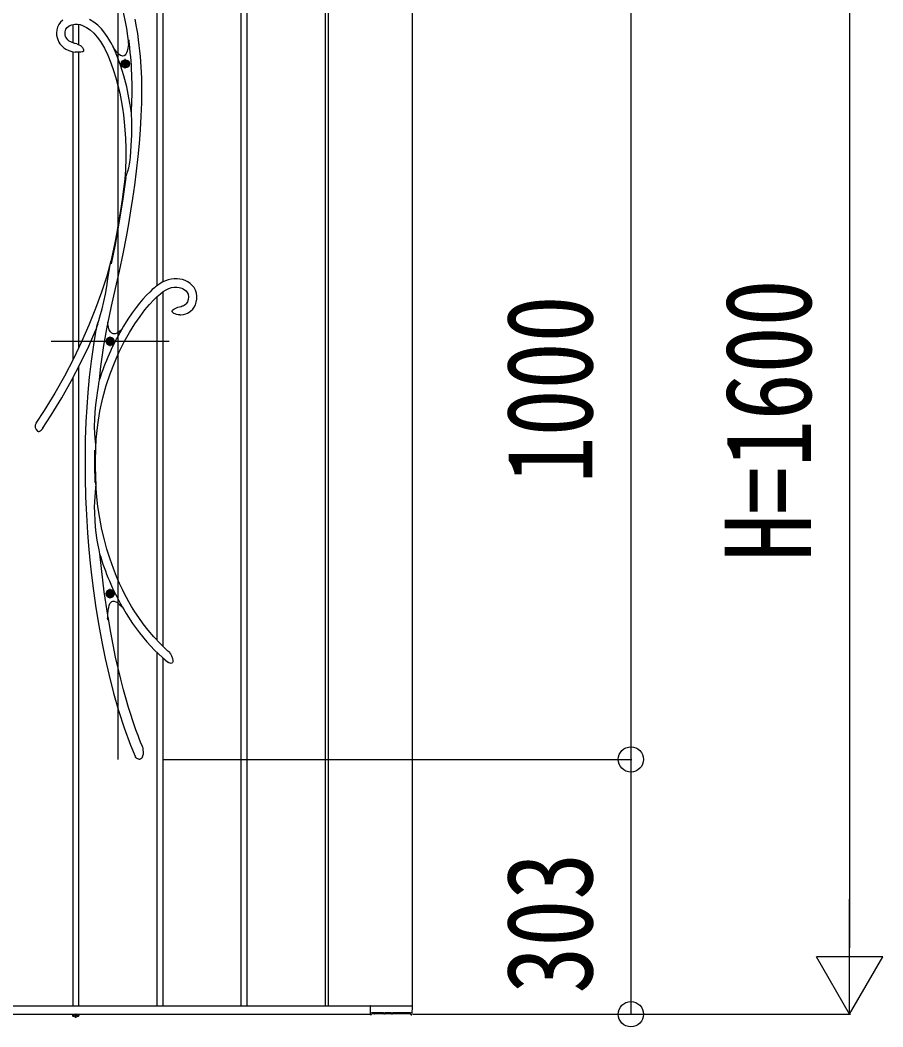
# Model space of a CAD drawing. Units: millimetres, scale not verified. Extents: x -14718 to 14718, y -10395 to 10395.
# Drawn here: x -4083 to -3058, y 1498 to 2694 of the extents above; entities that cross this region are included whole.
import ezdxf
from ezdxf.enums import TextEntityAlignment as Align

# ---------------------------------------------------------------- set-up
doc = ezdxf.new("R2010")
doc.units = ezdxf.units.MM
doc.header["$LTSCALE"] = 30
for name, color, linetype in [('0-3_YKK_13', 4, 'Continuous'), ('0-4_YKK_A1', 4, 'Continuous'), ('0-5_YKK_D', 6, 'Continuous')]:
    doc.layers.add(name, color=color, linetype=linetype)
doc.styles.add('ＭＳ ゴシック', font='')
doc.styles.get('ＭＳ ゴシック').set_extended_font_data('MS Gothic')

msp = doc.modelspace()

# ---------------------------------------------------------------- linework, layer by layer
at = {"layer": '0-3_YKK_13'}
for p, q in [((-3967.43, 2815.5), (-3967.43, 1815.5)), ((-3953.63, 2666.34), (-3954.31, 2670.94)), ((-4016.1, 2666.23), (-4018.08, 2666.61)), ((-3971.33, 2659.63), (-3971.47, 2659.95)), ((-3958.43, 2636.75), (-3958.43, 2648.25)), ((-3964.18, 2642.5), (-3952.68, 2642.5)), ((-3957.2, 2642.09), (-3956.38, 2642.09)), ((-3902.77, 2348.77), (-3902.87, 2348.46)), ((-3893.76, 2344.07), (-3893.75, 2344.07)), ((-3963.11, 2326.23), (-3963.13, 2326.22)), ((-3963.11, 2326.23), (-3963.02, 2326.32)), ((-3906.43, 2312.5), (-4046.43, 2312.5)), ((-3976.43, 2306.75), (-3976.43, 2318.25)), ((-3975.2, 2312.09), (-3974.38, 2312.09)), ((-4062.51, 2205.41), (-4062.72, 2205.55)), ((-3982.18, 2012.5), (-3970.68, 2012.5)), ((-3976.43, 2006.75), (-3976.43, 2018.25)), ((-3975.2, 2012.09), (-3974.38, 2012.09)), ((-3979.01, 1981.08), (-3979.57, 1983.5)), ((-3902.24, 1930.79), (-3902.75, 1930.16)), ((-3938.09, 1830.53), (-3938.09, 1830.53))]:
    msp.add_line(p, q, dxfattribs=at)
for points in [[(-3994.11, 2800.23), (-3994.09, 2800.18), (-3989.12, 2788.66), (-3984.69, 2777.99), (-3980.76, 2768.07), (-3977.28, 2758.84), (-3974.19, 2750.22), (-3971.46, 2742.15), (-3968.21, 2731.85), (-3965.48, 2722.35), (-3963.18, 2713.54), (-3961.24, 2705.33), (-3958.98, 2694.48), (-3957.18, 2684.49), (-3955.74, 2675.23), (-3954.59, 2666.77)], [(-4032.84, 2694.47), (-4035.28, 2692.18), (-4037.34, 2689.42), (-4038.9, 2686.23), (-4039.88, 2682.71), (-4040.22, 2678.95), (-4040.05, 2676.37), (-4039.57, 2673.76), (-4038.8, 2671.28), (-4037.41, 2668.36), (-4036.08, 2666.31), (-4034.8, 2664.69), (-4033.2, 2663.03), (-4031.57, 2661.68), (-4029.08, 2660.05), (-4025.56, 2658.37), (-4020.89, 2656.91), (-4018.06, 2656.43)], [(-3971.47, 2659.95), (-3972.12, 2661.4), (-3975.57, 2668.01), (-3979.07, 2673.79), (-3982.81, 2679.05), (-3986.88, 2683.93), (-3991.28, 2688.34), (-3996.01, 2692.17), (-4001.05, 2695.35)], [(-3979.23, 2333.05), (-3979.17, 2333.39), (-3974.68, 2354.49), (-3969.95, 2375.28), (-3965.26, 2396), (-3960.92, 2416.53), (-3957.01, 2436.71), (-3954.23, 2452.27), (-3951.7, 2467.55), (-3949.41, 2482.54), (-3947.22, 2498.15), (-3945.13, 2514.81), (-3943.2, 2532.37), (-3941.74, 2547.94), (-3940.5, 2563.93), (-3939.54, 2580.18), (-3938.93, 2596.16), (-3938.7, 2611.31), (-3938.87, 2625.52), (-3939.44, 2638.75), (-3940.38, 2651.05), (-3941.05, 2657.76), (-3941.8, 2664.32), (-3942.65, 2671.01), (-3943.68, 2678.41), (-3944.96, 2686.56), (-3946.55, 2695.53)], [(-4018.08, 2666.61), (-4018.84, 2666.75), (-4022.49, 2668.05), (-4025.12, 2669.53), (-4026.94, 2671.02), (-4028.14, 2672.41), (-4028.92, 2673.66), (-4029.41, 2674.74), (-4030.1, 2677.4), (-4030.08, 2680.68), (-4029.15, 2683.59), (-4027.54, 2685.83), (-4025.19, 2687.58), (-4022, 2688.87), (-4018.53, 2689.54), (-4015.27, 2689.56), (-4012.25, 2689.08), (-4009.45, 2688.22), (-4004.56, 2685.84), (-4000.13, 2682.74), (-3995.81, 2678.82), (-3991.7, 2674.2), (-3987.86, 2668.98), (-3983.21, 2661.18), (-3979.07, 2652.66), (-3975.47, 2643.78), (-3972.31, 2634.73), (-3969.54, 2625.64), (-3967.13, 2616.6), (-3965.07, 2607.64), (-3963.33, 2598.83), (-3961.8, 2589.65), (-3960.71, 2581.88), (-3959.73, 2573.29), (-3958.89, 2563.85), (-3958.26, 2553.52), (-3957.88, 2542.27), (-3957.83, 2530.04), (-3958.18, 2516.82), (-3958.84, 2505.35)], [(-3954.31, 2670.94), (-3954.69, 2665.7), (-3955.29, 2661.28), (-3956.11, 2657.7), (-3956.88, 2655.56), (-3957.77, 2653.88), (-3958.78, 2652.67), (-3959.93, 2651.93), (-3961.2, 2651.66), (-3962.59, 2651.86), (-3964.11, 2652.52), (-3965.76, 2653.66), (-3968.83, 2656.63), (-3972.26, 2660.94)], [(-3954.59, 2666.77), (-3954.59, 2666.75), (-3954.56, 2667.03), (-3954.49, 2667.9), (-3954.36, 2669.93), (-3954.33, 2670.54)], [(-4016.12, 2666.14), (-4016.18, 2666.16), (-4016.17, 2666.16), (-4016.04, 2666.12), (-4015.23, 2665.88), (-4013.5, 2665.19), (-4011.83, 2664.22), (-4010.54, 2663.16), (-4009.4, 2661.8), (-4008.51, 2660.13), (-4008.2, 2659.13), (-4008.1, 2658.57), (-4008.07, 2658.26), (-4008.08, 2658.05), (-4008.1, 2657.85), (-4008.14, 2657.65), (-4008.27, 2657.34), (-4008.81, 2656.92), (-4009.9, 2656.57), (-4011.34, 2656.36), (-4012.87, 2656.26), (-4015.36, 2656.25), (-4016.74, 2656.28), (-4017.5, 2656.31), (-4017.96, 2656.33), (-4018.08, 2656.34)], [(-3973.26, 2662.35), (-3972.2, 2660.87), (-3971.58, 2660.03), (-3971.29, 2659.63), (-3971.3, 2659.64)], [(-3951.23, 2584.01), (-3951.94, 2589.19), (-3954.1, 2602.25), (-3956.81, 2615.22), (-3960.14, 2628.14), (-3964.13, 2640.9), (-3968.51, 2652.57), (-3972.26, 2660.94)], [(-3959.66, 2642.91), (-3960.48, 2642.91), (-3960.48, 2642.09), (-3959.66, 2642.09)], [(-3958.02, 2643.73), (-3958.02, 2644.55), (-3958.84, 2644.55), (-3958.84, 2643.73)], [(-3958.84, 2641.27), (-3958.84, 2640.45), (-3958.02, 2640.45), (-3958.02, 2641.27)], [(-3956.38, 2642.09), (-3956.38, 2642.91), (-3957.2, 2642.91)], [(-3958.8, 2505.35), (-3958.8, 2505.36), (-3958.59, 2506.07), (-3957.8, 2508.04), (-3957.14, 2509.67), (-3956.43, 2511.55), (-3955.32, 2514.96), (-3954.36, 2518.65), (-3953.15, 2525.1), (-3952.32, 2531.65), (-3951.28, 2545.05), (-3950.81, 2558.1), (-3950.76, 2569.84), (-3950.88, 2575.7), (-3951.1, 2581.48), (-3951.23, 2584.01)], [(-3958.82, 2505.35), (-3960.4, 2493.46), (-3962.19, 2481.07), (-3964.22, 2468.05), (-3966.4, 2454.96), (-3968.69, 2442.09), (-3971.08, 2429.47), (-3975.52, 2407.65), (-3975.61, 2407.28)], [(-3957.82, 2507.15), (-3961.72, 2479.2), (-3966.42, 2450.51), (-3970.67, 2427.62), (-3975.42, 2404.56)], [(-3957.82, 2507.15), (-3958.28, 2506.49), (-3958.62, 2505.76), (-3958.79, 2505.32), (-3958.8, 2505.35)], [(-3975.53, 2407.7), (-3980.59, 2390.04), (-3986.8, 2370.88), (-3993.84, 2351.43), (-4001.74, 2331.73), (-4010.52, 2311.8), (-4020.21, 2291.66), (-4030.83, 2271.33), (-4042.4, 2250.84), (-4054.95, 2230.2), (-4064.63, 2215.38)], [(-3993.28, 2326.14), (-3993.36, 2325.9), (-3993.4, 2325.79), (-3993.38, 2325.92), (-3993.24, 2326.46), (-3992.84, 2327.89), (-3992.13, 2330.27), (-3991.32, 2332.91), (-3989.98, 2337.3), (-3988.63, 2341.79), (-3985.98, 2351.13), (-3983.81, 2359.75), (-3982.01, 2368.52), (-3980.5, 2377.75), (-3979.07, 2386.96), (-3977.52, 2396.56), (-3976.71, 2401.36), (-3975.88, 2405.93), (-3975.7, 2406.85), (-3975.6, 2407.28)], [(-3975.6, 2407.28), (-3975.56, 2407.47), (-3975.5, 2407.7), (-3975.47, 2407.77), (-3975.45, 2407.66), (-3975.45, 2407.17), (-3975.47, 2405.93), (-3975.42, 2404.56)], [(-3893.75, 2344.07), (-3892.28, 2344.07), (-3889.28, 2344.47), (-3886.65, 2345.17), (-3884.37, 2346.11), (-3882.43, 2347.21), (-3880.79, 2348.4), (-3878.33, 2350.82), (-3876.55, 2353.28), (-3875.1, 2356.12), (-3874.05, 2359.3), (-3873.45, 2362.73), (-3873.38, 2366.33), (-3873.92, 2369.97), (-3875.05, 2373.35), (-3876.72, 2376.41), (-3878.84, 2379.1), (-3881.34, 2381.39), (-3884.15, 2383.28), (-3887.18, 2384.77), (-3890.36, 2385.87), (-3893.62, 2386.6), (-3896.93, 2386.99), (-3900.38, 2387.03), (-3903.96, 2386.64), (-3907.51, 2385.77), (-3910.77, 2384.57), (-3914.51, 2382.7), (-3917.53, 2380.87), (-3919.78, 2379.32), (-3921.26, 2378.23), (-3922.41, 2377.34), (-3923.79, 2376.22), (-3926.35, 2374.03), (-3929.48, 2371.14), (-3933.2, 2367.4), (-3937.53, 2362.67), (-3941.44, 2358.06), (-3945.72, 2352.62), (-3950.36, 2346.28)], [(-3993.65, 2185.63), (-3993.06, 2196.28), (-3991.28, 2213.32), (-3988.69, 2229.71), (-3985.28, 2245.34), (-3981.16, 2260.15), (-3976.47, 2274.09), (-3971.38, 2287.11), (-3966.01, 2299.2), (-3959.7, 2311.84), (-3953.34, 2323.22), (-3947.06, 2333.34), (-3940.96, 2342.24), (-3935.13, 2349.94), (-3929.65, 2356.5), (-3924.55, 2361.98), (-3920.44, 2365.95), (-3916.68, 2369.18), (-3913.27, 2371.75), (-3909.93, 2373.88), (-3906.65, 2375.52), (-3903.51, 2376.57), (-3900.45, 2377.04), (-3897.37, 2377.01), (-3894.24, 2376.55), (-3891.22, 2375.64), (-3889.57, 2374.88), (-3887.88, 2373.83), (-3886.27, 2372.43), (-3884.88, 2370.66), (-3883.85, 2368.43), (-3883.35, 2365.57), (-3883.62, 2362.29), (-3884.59, 2359.41), (-3886.03, 2357.2), (-3887.03, 2356.22), (-3888.35, 2355.31), (-3890.13, 2354.55), (-3891.35, 2354.32)], [(-3950.36, 2346.28), (-3955.34, 2338.94), (-3960.61, 2330.53), (-3963.09, 2326.2)], [(-3893.76, 2344.02), (-3893.76, 2344.02), (-3893.77, 2344.02), (-3893.85, 2344.02), (-3894.18, 2344.02), (-3895.47, 2344.11), (-3897.45, 2344.47), (-3899.17, 2345.05), (-3900.65, 2345.8), (-3901.49, 2346.39), (-3902.03, 2346.85), (-3902.38, 2347.23), (-3902.61, 2347.54), (-3902.81, 2347.92), (-3902.87, 2348.12), (-3902.88, 2348.31), (-3902.87, 2348.46)], [(-3902.77, 2348.77), (-3902.27, 2349.63), (-3900.89, 2350.83), (-3898.46, 2352.11), (-3896.03, 2352.99), (-3892.23, 2354.04), (-3891.84, 2354.14), (-3891.57, 2354.2), (-3891.35, 2354.25), (-3891.32, 2354.26), (-3891.33, 2354.25), (-3891.34, 2354.25)], [(-4056.84, 2209.08), (-4046.64, 2224.72), (-4034.02, 2245.47), (-4022.38, 2266.08), (-4011.68, 2286.55), (-4001.89, 2306.85), (-3993.29, 2326.31)], [(-3993.3, 2326.15), (-3996.36, 2308.56), (-3999.16, 2289.07), (-4001.38, 2270.1), (-4003.08, 2251.8), (-4004.36, 2234.27), (-4005.29, 2217.02), (-4006.03, 2195.85), (-4006.35, 2173.77), (-4006.21, 2150.83), (-4005.58, 2127.09), (-4004.99, 2113.23), (-4004.22, 2099.15), (-4003.27, 2084.76), (-4002.04, 2069.22), (-4000.48, 2052.39), (-3998.57, 2034.65), (-3996.23, 2015.75), (-3993.4, 1995.8), (-3990.02, 1974.87), (-3986.49, 1955.47), (-3982.42, 1935.51), (-3977.76, 1915.12), (-3972.47, 1894.43), (-3966.5, 1873.63), (-3959.79, 1852.92), (-3952.28, 1832.52), (-3946.76, 1819.44)], [(-3991.19, 2333.3), (-3992.12, 2330.09), (-3992.57, 2328.55), (-3992.99, 2327.1), (-3993.23, 2326.3), (-3993.28, 2326.14)], [(-3989.26, 2267), (-3987.47, 2282.8), (-3983.99, 2307.44), (-3979.57, 2331.96), (-3979.29, 2333.35)], [(-3963.11, 2326.23), (-3965.7, 2323.94), (-3968.29, 2322.22), (-3970.63, 2321.34), (-3972.71, 2321.3), (-3974.54, 2322.09), (-3976.12, 2323.73), (-3977.45, 2326.19), (-3978.49, 2329.38), (-3979.29, 2333.35)], [(-3979.24, 2333.05), (-3979.25, 2333.07), (-3979.29, 2333.35)], [(-3977.66, 2312.91), (-3978.48, 2312.91), (-3978.48, 2312.09), (-3977.66, 2312.09)], [(-3976.02, 2313.73), (-3976.02, 2314.55), (-3976.84, 2314.55), (-3976.84, 2313.73)], [(-3976.84, 2311.27), (-3976.84, 2310.45), (-3976.02, 2310.45), (-3976.02, 2311.27)], [(-3974.38, 2312.09), (-3974.38, 2312.91), (-3975.2, 2312.91)], [(-3989.26, 2267), (-3989.37, 2266.48), (-3989.74, 2264.61), (-3990.14, 2262.53), (-3990.87, 2258.43), (-3991.57, 2254.23), (-3992.83, 2245.57), (-3993.84, 2237.03), (-3994.62, 2228.45), (-3995.11, 2219.83), (-3995.27, 2211.12), (-3995.06, 2202.4), (-3994.8, 2197.95), (-3994.44, 2193.57), (-3994.02, 2189.47), (-3993.75, 2185.68), (-3993.76, 2184.39)], [(-4056.23, 2209.81), (-4056.23, 2209.81), (-4056.3, 2209.71), (-4056.55, 2209.36), (-4057.06, 2208.65), (-4058.13, 2207.29), (-4058.64, 2206.71), (-4059.48, 2205.93), (-4060.42, 2205.31), (-4061.11, 2205.09), (-4061.61, 2205.07), (-4062.04, 2205.17), (-4062.51, 2205.41)], [(-3994.35, 2144.73), (-3994.61, 2166.22), (-3994.53, 2182.98)], [(-3993.76, 2184.39), (-3993.76, 2184.07), (-3993.86, 2182.56), (-3993.95, 2182.13), (-3994.09, 2182.01), (-3994.24, 2182.2), (-3994.53, 2182.98)], [(-3993.55, 2144.48), (-3993.85, 2171.44), (-3993.65, 2184.38)], [(-3993.59, 2144.48), (-3993.57, 2144.23), (-3993.58, 2142.64), (-3993.9, 2138.24), (-3994.38, 2133.34), (-3994.85, 2127.55), (-3995.16, 2121.62), (-3995.28, 2115.5), (-3995.24, 2109.35), (-3994.77, 2098.53), (-3993.72, 2087.69), (-3992.09, 2076.13), (-3991.1, 2070.36), (-3990.01, 2064.72), (-3989.49, 2062.29), (-3988.97, 2059.96), (-3987.2, 2042.47), (-3983.81, 2014.58), (-3979.75, 1987.07), (-3979.05, 1982.75)], [(-3994.35, 2144.73), (-3994.03, 2146.05), (-3993.9, 2146.39), (-3993.79, 2146.48), (-3993.72, 2146.28), (-3993.65, 2145.73), (-3993.59, 2144.48)], [(-3905.7, 1942.42), (-3907.95, 1944.34), (-3916.71, 1952.75), (-3924.46, 1961.05), (-3931.3, 1969.12), (-3937.29, 1976.85), (-3942.51, 1984.17), (-3947.02, 1990.98), (-3950.89, 1997.23), (-3954.17, 2002.86), (-3956.91, 2007.82), (-3959.28, 2012.33), (-3961.86, 2017.47), (-3965.24, 2024.65), (-3968.87, 2032.99), (-3972.66, 2042.54), (-3976.51, 2053.37), (-3980.31, 2065.53), (-3983.35, 2076.72), (-3986.19, 2088.9), (-3988.75, 2102.11), (-3990.93, 2116.35), (-3992.63, 2131.64), (-3993.57, 2145.4)], [(-3977.66, 2012.91), (-3978.48, 2012.91), (-3978.48, 2012.09), (-3977.66, 2012.09)], [(-3976.02, 2013.73), (-3976.02, 2014.55), (-3976.84, 2014.55), (-3976.84, 2013.73)], [(-3976.84, 2011.27), (-3976.84, 2010.45), (-3976.02, 2010.45), (-3976.02, 2011.27)], [(-3974.38, 2012.09), (-3974.38, 2012.91), (-3975.2, 2012.91)], [(-3979.05, 1982.75), (-3979.02, 1987.98), (-3978.73, 1992.45), (-3978.17, 1996.17), (-3977.51, 1998.67), (-3976.67, 2000.67), (-3975.66, 2002.15), (-3974.46, 2003.12), (-3973.09, 2003.59), (-3971.53, 2003.54), (-3969.8, 2002.99), (-3967.88, 2001.92), (-3965.17, 1999.82), (-3962.17, 1996.89)], [(-3960.12, 1994.6), (-3960.94, 1995.54), (-3961.68, 1996.36), (-3962.25, 1996.97), (-3962.44, 1997.17), (-3962.39, 1997.12), (-3962.34, 1997.07)], [(-3962.27, 1997.11), (-3957.59, 1989.06), (-3949.72, 1977.06), (-3941.39, 1965.8), (-3932.66, 1955.28), (-3923.56, 1945.51), (-3914.1, 1936.48), (-3907.86, 1931.17)], [(-3938.09, 1830.53), (-3938.14, 1830.65), (-3940.27, 1835.93), (-3941.99, 1840.36), (-3943.34, 1843.9), (-3944.3, 1846.51), (-3945.06, 1848.58), (-3945.8, 1850.64), (-3946.59, 1852.86), (-3947.42, 1855.23), (-3949.58, 1861.54), (-3951.95, 1868.8), (-3954.53, 1877.05), (-3957.49, 1887.06), (-3960.62, 1898.32), (-3963.87, 1910.84), (-3967.01, 1923.83), (-3969.96, 1936.93), (-3975.83, 1966.42), (-3978.96, 1985.09)], [(-3905.75, 1942.36), (-3905.75, 1942.37), (-3905.56, 1942.1), (-3904.83, 1941.04), (-3903.4, 1938.52), (-3902.26, 1935.6), (-3901.83, 1933.22), (-3901.95, 1931.56), (-3902.24, 1930.79)], [(-3902.75, 1930.16), (-3902.96, 1930.01), (-3903.25, 1929.85), (-3903.78, 1929.7), (-3905.1, 1929.78), (-3906.77, 1930.43), (-3907.91, 1931.11)], [(-3938.08, 1830.5), (-3938.01, 1830.2), (-3937.79, 1829.08), (-3937.45, 1826.74), (-3937.29, 1824.08), (-3937.38, 1821.66), (-3937.85, 1819.22), (-3938.29, 1818.01), (-3938.97, 1816.9), (-3939.83, 1816.09), (-3940.96, 1815.59), (-3941.44, 1815.51), (-3941.78, 1815.5), (-3942.05, 1815.52), (-3942.47, 1815.58), (-3943.56, 1815.98), (-3944.64, 1816.7), (-3945.5, 1817.54), (-3946.34, 1818.59), (-3946.87, 1819.4)]]:
    msp.add_lwpolyline(points, dxfattribs=at)
msp.add_lwpolyline([(-4018.08, 2666.56), (-4018.06, 2666.56), (-4018.05, 2666.55), (-4018.05, 2666.55), (-4018.05, 2666.55)], close=True, dxfattribs=at)
for centre, radius in [((-3958.43, 2642.5), 4.81), ((-3958.43, 2642.5), 4.5), ((-3958.43, 2642.5), 4.5), ((-3958.43, 2642.5), 3.75), ((-3958.43, 2642.5), 2.5), ((-3976.43, 2312.5), 4.81), ((-3976.43, 2312.5), 4.5), ((-3976.43, 2312.5), 4.5), ((-3976.43, 2312.5), 3.75), ((-3976.43, 2312.5), 2.5), ((-3976.43, 2012.5), 4.81), ((-3976.43, 2012.5), 4.5), ((-3976.43, 2012.5), 4.5), ((-3976.43, 2012.5), 3.75), ((-3976.43, 2012.5), 2.5)]:
    msp.add_circle(centre, radius, dxfattribs=at)
for centre, radius, start, end in [((-4404.87, 2612.01), 454.5, 356.46811, 6.86552), ((-3959.66, 2643.73), 0.82, 270, 0), ((-3959.66, 2641.27), 0.82, 0, 90), ((-3957.2, 2643.73), 0.82, 180, 270), ((-3957.2, 2641.27), 0.82, 90, 180), ((-3920.52, 2342.59), 59.5, 187.0266, 189.00095), ((-3695.68, 2172.77), 308.33, 150.15098, 162.20462), ((-3990.52, 2354.17), 39.14, 314.6248, 315.66428), ((-3977.66, 2313.73), 0.82, 270, 0), ((-3977.66, 2311.27), 0.82, 0, 90), ((-3975.2, 2313.73), 0.82, 180, 270), ((-3975.2, 2311.27), 0.82, 90, 180), ((-4058.11, 2211.49), 7.52, 148.54791, 232.1717), ((-3700.06, 2145.48), 301.3, 196.48885, 209.54729), ((-3977.66, 2013.73), 0.82, 270, 0), ((-3977.66, 2011.27), 0.82, 0, 90), ((-3975.2, 2013.73), 0.82, 180, 270), ((-3975.2, 2011.27), 0.82, 90, 180), ((-3861.01, 1984.92), 118.06, 179.92321, 181.86392)]:
    msp.add_arc(centre, radius, start, end, dxfattribs=at)
at = {"layer": '0-4_YKK_A1'}
for p, q in [((-3920.93, 3102.5), (-3920.93, 2378.47)), ((-3913.93, 3102.5), (-3913.93, 2383)), ((-3820.93, 3102.5), (-3820.93, 1522.5)), ((-3813.93, 3102.5), (-3813.93, 1522.5)), ((-3720.93, 3102.5), (-3720.93, 1522.5)), ((-3717.43, 3102.5), (-3717.43, 1522.5)), ((-3617.43, 3102.5), (-3617.43, 1522.5)), ((-4020.93, 2689.07), (-4020.93, 2667.5)), ((-4013.93, 2689.34), (-4013.93, 2665.36)), ((-4020.93, 2656.93), (-4020.93, 2290.28)), ((-4013.93, 2656.26), (-4013.93, 2304.72)), ((-3913.93, 2371.25), (-3913.93, 1950.09)), ((-3920.93, 2365.47), (-3920.93, 1957.27)), ((-4013.93, 2282.24), (-4013.93, 1522.5)), ((-4020.93, 2268.85), (-4020.93, 1522.5)), ((-3920.93, 1943), (-3920.93, 1522.5)), ((-3913.93, 1936.33), (-3913.93, 1522.5)), ((-4417.43, 1522.5), (-3617.43, 1522.5)), ((-3667.43, 1522.5), (-3667.43, 1512.5)), ((-3667.43, 1522.2), (-3667.43, 1512.52)), ((-3667.13, 1522.5), (-3617.46, 1522.5)), ((-3617.54, 1512.47), (-3616.96, 1521.97)), ((-4367.43, 1512.5), (-3667.43, 1512.5)), ((-4021.34, 1512), (-4021.25, 1512.5)), ((-4021.34, 1512), (-4021.17, 1511.03)), ((-4021.34, 1512), (-4013.52, 1512)), ((-4021.25, 1512.5), (-4013.61, 1512.5)), ((-4017.43, 1508.3), (-4017.43, 1512.5)), ((-4013.52, 1512), (-4013.69, 1511.03)), ((-4013.52, 1512), (-4013.61, 1512.5)), ((-3666.93, 1512.02), (-3666.11, 1512.02)), ((-3665.57, 1514.31), (-3665.61, 1512.51)), ((-3619.3, 1513), (-3665.6, 1513)), ((-3665.26, 1514.6), (-3651.64, 1514.6)), ((-3661.53, 1514.6), (-3661.55, 1513.49)), ((-3651.31, 1513.49), (-3651.32, 1514.31)), ((-3649.57, 1514.31), (-3649.59, 1513.49)), ((-3649.26, 1514.6), (-3642.6, 1514.6)), ((-3642.27, 1513.49), (-3642.29, 1514.31)), ((-3640.54, 1514.31), (-3640.55, 1513.49)), ((-3640.23, 1514.6), (-3619.64, 1514.6)), ((-3619.29, 1512.49), (-3619.32, 1514.31)), ((-3618.79, 1512), (-3618.04, 1512))]:
    msp.add_line(p, q, dxfattribs=at)
for points in [[(-4019.73, 1509.92), (-4018.58, 1512.24), (-4017.43, 1512.85)], [(-4015.13, 1509.92), (-4016.29, 1512.24), (-4017.43, 1512.85)], [(-3665.57, 1514.31), (-3665.57, 1514.35), (-3665.56, 1514.4), (-3665.53, 1514.45), (-3665.5, 1514.49), (-3665.45, 1514.54), (-3665.38, 1514.58), (-3665.26, 1514.6)], [(-3651.64, 1514.6), (-3651.5, 1514.57), (-3651.43, 1514.52), (-3651.38, 1514.47), (-3651.35, 1514.41), (-3651.33, 1514.36), (-3651.32, 1514.31)], [(-3649.57, 1514.31), (-3649.57, 1514.35), (-3649.56, 1514.4), (-3649.53, 1514.45), (-3649.5, 1514.49), (-3649.45, 1514.54), (-3649.38, 1514.58), (-3649.26, 1514.6)], [(-3642.6, 1514.6), (-3642.47, 1514.57), (-3642.39, 1514.52), (-3642.34, 1514.47), (-3642.31, 1514.41), (-3642.3, 1514.36), (-3642.29, 1514.31)], [(-3640.54, 1514.31), (-3640.53, 1514.35), (-3640.52, 1514.4), (-3640.5, 1514.45), (-3640.47, 1514.49), (-3640.42, 1514.54), (-3640.34, 1514.58), (-3640.23, 1514.6)], [(-3619.64, 1514.6), (-3619.5, 1514.57), (-3619.43, 1514.52), (-3619.38, 1514.47), (-3619.35, 1514.41), (-3619.33, 1514.36), (-3619.32, 1514.31)]]:
    msp.add_lwpolyline(points, dxfattribs=at)
for centre, radius, start, end in [((-3667.13, 1522.2), 0.3, 90, 180), ((-3617.46, 1522), 0.5, 356.5, 90), ((-4020.28, 1511.18), 0.9, 190, 239.36409), ((-4017.43, 1516), 6.5, 239.36409, 300.63591), ((-4014.58, 1511.18), 0.9, 300.63591, 350), ((-3666.93, 1512.52), 0.5, 180, 270), ((-3666.11, 1512.52), 0.5, 269.99848, 358.9986), ((-3662.05, 1513.5), 0.5, 270, 359), ((-3650.81, 1513.5), 0.5, 181, 270), ((-3650.09, 1513.5), 0.5, 270, 359), ((-3641.77, 1513.5), 0.5, 181, 270), ((-3641.05, 1513.5), 0.5, 270, 359), ((-3618.79, 1512.5), 0.5, 181, 270.81029), ((-3618.04, 1512.5), 0.5, 270.78919, 356.5)]:
    msp.add_arc(centre, radius, start, end, dxfattribs=at)
at = {"layer": '0-5_YKK_D'}
for p, q in [((-3097.43, 3033.5), (-3097.43, 1591.5)), ((-3357.43, 2815.5), (-3357.43, 1815.5)), ((-3912.93, 1815.5), (-3356.43, 1815.5)), ((-3912.93, 1815.5), (-3356.43, 1815.5)), ((-3357.43, 1815.5), (-3357.43, 1512.5)), ((-3097.43, 1512.5), (-3097.43, 1649.33)), ((-3097.43, 1512.5), (-3136.93, 1580.92)), ((-3057.93, 1580.92), (-3136.93, 1580.92)), ((-3097.43, 1512.5), (-3057.93, 1580.92)), ((-3616.43, 1512.5), (-3356.43, 1512.5)), ((-3615.43, 1512.5), (-3096.43, 1512.5))]:
    msp.add_line(p, q, dxfattribs=at)
for centre in [(-3357.43, 1815.5), (-3357.43, 1815.5), (-3357.43, 1512.5)]:
    msp.add_circle(centre, 15, dxfattribs=at)

# ---------------------------------------------------------------- texts
at = {"layer": '0-5_YKK_D', "style": 'ＭＳ ゴシック', "width": 0.8}
for s, p in [('H=1600', (-3112.43, 2051.17)), ('1000', (-3372.43, 2143.77)), ('303', (-3372.43, 1537.07))]:
    msp.add_text(s, height=102.6, rotation=90, dxfattribs=at).set_placement(p, align=Align.BOTTOM_LEFT)

doc.saveas('drawing.dxf')
